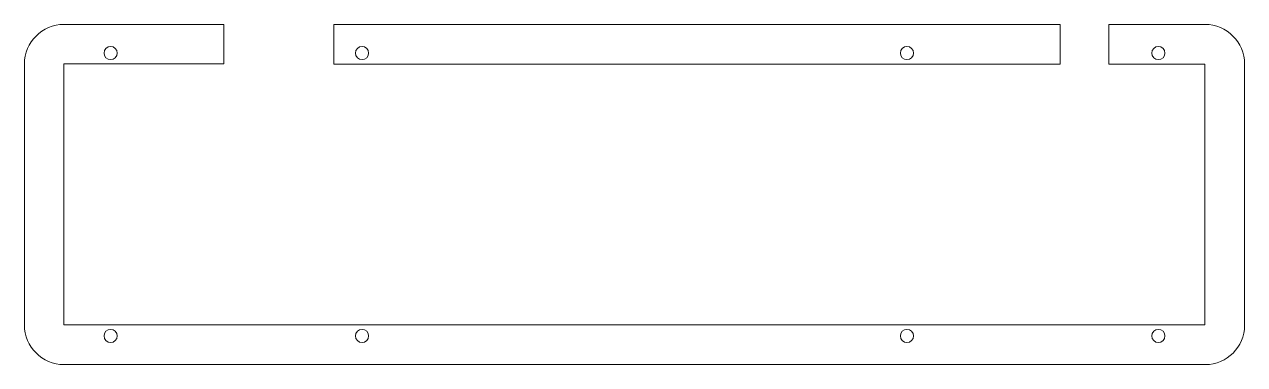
# Model space of a CAD drawing. Header units: millimetres. Extents: x 0 to 277, y 0 to 77.
import ezdxf

# ---------------------------------------------------------------- set-up
doc = ezdxf.new("R2010")
doc.units = ezdxf.units.MM
doc.layers.add('A-DETL', color=90, linetype='Continuous', lineweight=18)

msp = doc.modelspace()

# ---------------------------------------------------------------- linework, layer by layer
at = {"layer": 'A-DETL'}
for p, q in [((45.35, 77.3), (9, 77.3)), ((45.35, 68.31), (45.35, 77.3)), ((235.46, 77.3), (70.35, 77.3)), ((70.35, 77.3), (70.35, 68.3)), ((235.46, 68.3), (235.46, 77.3)), ((268.36, 77.3), (246.51, 77.3)), ((246.51, 77.3), (246.51, 68.3)), ((0, 68.3), (0, 9)), ((9, 9), (9, 68.31)), ((9, 68.31), (45.35, 68.31)), ((70.35, 68.3), (235.46, 68.3)), ((246.51, 68.3), (268.36, 68.3)), ((268.36, 68.3), (268.36, 9)), ((277.36, 8.91), (277.36, 68.3)), ((268.36, 9), (9, 9)), ((9, 0), (268.45, 0))]:
    msp.add_line(p, q, dxfattribs=at)
for centre, radius, start, end in [((9, 68.3), 9, 90, 180), ((268.36, 68.3), 9, 0, 90), ((19.6, 70.8), 1.5, 0, 180), ((76.75, 70.8), 1.5, 0, 180), ((200.61, 70.8), 1.5, 0, 180), ((257.76, 70.8), 1.5, 0, 180), ((19.6, 70.8), 1.5, 180, 0), ((76.75, 70.8), 1.5, 180, 0), ((200.61, 70.8), 1.5, 180, 0), ((257.76, 70.8), 1.5, 180, 0), ((9, 9), 9, 180, 270), ((268.45, 8.91), 8.91, 270, 0), ((19.6, 6.5), 1.5, 0, 180), ((19.6, 6.5), 1.5, 180, 0), ((76.75, 6.5), 1.5, 0, 180), ((76.75, 6.5), 1.5, 180, 0), ((200.61, 6.5), 1.5, 0, 180), ((200.61, 6.5), 1.5, 180, 0), ((257.76, 6.5), 1.5, 0, 180), ((257.76, 6.5), 1.5, 180, 0)]:
    msp.add_arc(centre, radius, start, end, dxfattribs=at)

doc.saveas('drawing.dxf')
